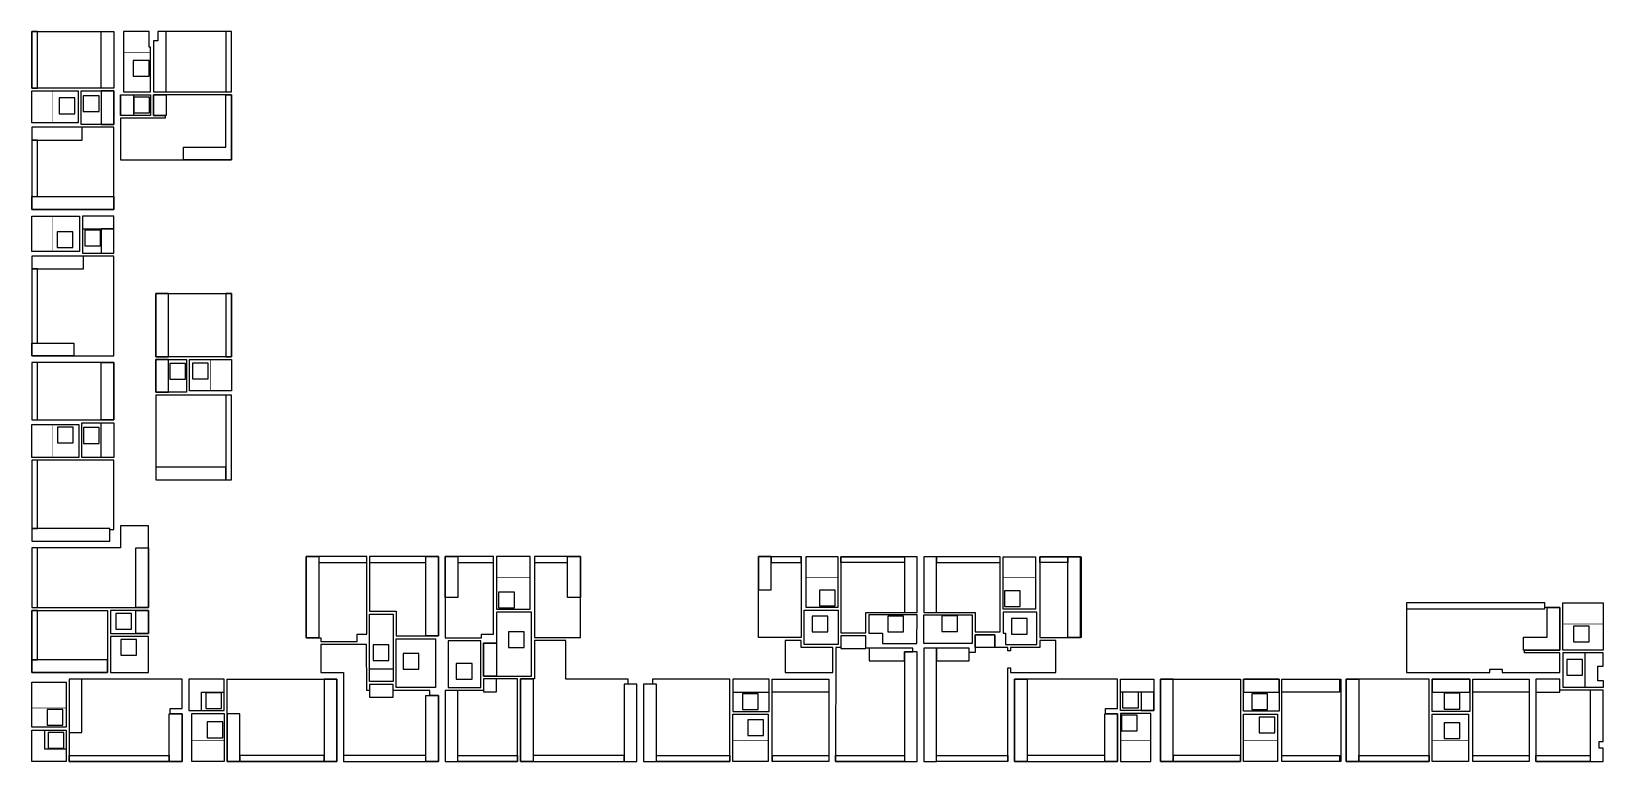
# Model space of a CAD drawing. Header units: millimetres. Extents: x -383 to 7622, y -132 to 3583.
import ezdxf

# ---------------------------------------------------------------- set-up
doc = ezdxf.new("R2010")
doc.units = ezdxf.units.MM
doc.linetypes.add('HIDDEN', pattern=[0.375, 0.25, -0.125])
doc.layers.add('AREE LEONARDO', color=5, linetype='Continuous')
doc.layers.add('MDW_A103310_Veletta in cartongesso  sp. 1 25 cm', color=86, linetype='HIDDEN', true_color=0x1c7000)

msp = doc.modelspace()

# ---------------------------------------------------------------- linework, layer by layer
at = {"layer": 'AREE LEONARDO'}
for points in [[(-351.9, 3583.4), (-381.9, 3583.4), (-381.9, 3295.4), (-351.9, 3295.4)], [(-381.9, 3583.4), (36.6, 3583.4), (36.6, 3295.4), (-381.9, 3295.4)], [(-28.4, 3583.4), (36.6, 3583.4), (36.6, 3295.4), (-28.4, 3295.4)], [(238.1, 3276.4), (303.1, 3276.4), (303.1, 3583.4), (260.6, 3583.4), (260.6, 3535.8), (238.1, 3535.9)], [(260.6, 3583.4), (260.6, 3535.8), (238.1, 3535.9), (238.1, 3276.4), (636, 3276.4), (636, 3583.4)], [(636, 3583.4), (606, 3583.4), (606, 3276.4), (636, 3276.4)], [(-130.4, 3280.4), (36.6, 3280.4), (36.6, 3110.7), (-130.4, 3110.7)], [(-39.2, 3176.2), (-39.2, 3256.2), (-119.2, 3256.2), (-119.2, 3176.2)], [(-28.4, 3110.7), (36.6, 3110.7), (36.6, 3280.4), (-28.4, 3280.4)], [(70.6, 3261.4), (223.1, 3261.4), (223.1, 3156.4), (70.6, 3156.4)], [(636, 3261.4), (238.1, 3261.4), (238.1, 3156.4), (298.1, 3156.4), (298.1, 3141.4), (70.6, 3141.5), (70.6, 2929.4), (636, 2929.4)], [(72, 3261.4), (137, 3261.4), (137, 3156.4), (72, 3156.4)], [(218.3, 3168.6), (218.3, 3248.6), (138.3, 3248.6), (138.3, 3168.6)], [(238.1, 3261.4), (303.1, 3261.4), (303.1, 3156.4), (238.1, 3156.4)], [(606, 2994.4), (606, 3261.4), (636, 3261.4), (636, 2929.4), (606, 2929.4), (391, 2929.4), (391, 2994.4)], [(-381.9, 3030.7), (-125.4, 3030.7), (-125.4, 3095.7), (-381.9, 3095.7)], [(36.6, 3095.7), (-381.9, 3095.7), (-381.9, 2677.8), (36.6, 2677.8)], [(-351.9, 3030.7), (-381.9, 3030.7), (-381.9, 2742.8), (-351.9, 2742.8)], [(-381.9, 2742.8), (36.6, 2742.8), (36.6, 2677.8), (-381.9, 2677.8)], [(-123.9, 2578.8), (36.6, 2578.8), (36.6, 2643.8), (-123.9, 2643.8)], [(36.6, 2643.8), (-123.9, 2643.8), (-123.9, 2455.5), (36.6, 2455.5)], [(-32.2, 2492.6), (-32.2, 2572.6), (-112.2, 2572.6), (-112.2, 2492.6)], [(36.6, 2578.8), (-28.4, 2578.8), (-28.4, 2455.5), (36.6, 2455.5)], [(-381.9, 2375.5), (-118.9, 2375.5), (-118.9, 2440.5), (-381.9, 2440.5)], [(36.6, 2440.5), (-381.9, 2440.5), (-381.9, 1932), (36.6, 1932)], [(-351.9, 2375.5), (-381.9, 2375.5), (-381.9, 1997), (-351.9, 1997)], [(314.6, 2250.4), (249.6, 2250.4), (249.6, 1928.2), (314.6, 1928.2)], [(249.6, 2250.4), (636, 2250.4), (636, 1928.2), (249.6, 1928.2)], [(636, 2250.4), (606, 2250.4), (606, 1928.2), (636, 1928.2)], [(-381.9, 1997), (-166.9, 1997), (-166.9, 1932), (-381.9, 1932)], [(-351.9, 1898), (-381.9, 1898), (-381.9, 1606.3), (-351.9, 1606.3)], [(36.6, 1898), (-381.9, 1898), (-381.9, 1606.3), (36.6, 1606.3)], [(-28.4, 1898), (36.6, 1898), (36.6, 1606.3), (-28.4, 1606.3)], [(249.6, 1913.2), (406.6, 1913.2), (406.6, 1747.6), (249.6, 1747.6)], [(314.6, 1913.2), (249.6, 1913.2), (249.6, 1747.6), (314.6, 1747.6)], [(401.9, 1813.3), (401.9, 1893.3), (321.9, 1893.3), (321.9, 1813.3)], [(636, 1732.6), (249.6, 1732.6), (249.6, 1300.9), (636, 1300.9)], [(636, 1732.6), (606, 1732.6), (606, 1300.9), (636, 1300.9)], [(-126.4, 1591.3), (36.6, 1591.3), (36.6, 1415.8), (-126.4, 1415.8)], [(-37.9, 1487.1), (-37.9, 1567.1), (-117.9, 1567.1), (-117.9, 1487.1)], [(-28.4, 1591.3), (36.6, 1591.3), (36.6, 1415.8), (-28.4, 1415.8)], [(15.6, 989.5), (15.6, 1049.5), (36.6, 1049.5), (36.6, 1400.8), (-381.9, 1400.8), (-381.9, 989.5)], [(-351.9, 1400.8), (-381.9, 1400.8), (-381.9, 1054.5), (-351.9, 1054.5)], [(606, 1365.9), (249.6, 1365.9), (249.6, 1300.9), (606, 1300.9)], [(70.6, 1068.1), (70.6, 955.5), (-381.9, 955.5), (-381.9, 651.4), (213.4, 651.4), (213.4, 1068.1)], [(15.5, 1054.5), (-381.9, 1054.5), (-381.9, 989.5), (15.5, 989.5)], [(-351.9, 955.5), (-381.9, 955.5), (-381.9, 651.4), (-351.9, 651.4)], [(148.4, 956.2), (213.4, 956.2), (213.4, 651.2), (148.4, 651.2)], [(1014.9, 910.8), (1014.9, 497.9), (1090.8, 497.9), (1090.8, 477.9), (1276.1, 477.9), (1276.1, 515.4), (1323.8, 515.4), (1323.7, 910.8)], [(1079.9, 497.9), (1014.9, 497.9), (1014.9, 910.8), (1079.9, 910.8)], [(1079.9, 880.8), (1323.7, 880.8), (1323.7, 910.8), (1079.9, 910.8)], [(1338.7, 910.8), (1338.7, 633.1), (1473.5, 633.1), (1473.5, 507.9), (1689.6, 507.9), (1689.6, 910.8)], [(1338.7, 880.8), (1624.6, 880.8), (1624.6, 910.8), (1338.7, 910.8)], [(1624.6, 910.8), (1689.6, 910.8), (1689.6, 507.9), (1624.6, 507.9)], [(1908.6, 497.9), (1908.6, 515.4), (1969.4, 515.4), (1969.4, 910.8), (1723.6, 910.8), (1723.6, 497.9)], [(1788.6, 702.4), (1723.6, 702.4), (1723.6, 910.8), (1788.6, 910.8)], [(1788.6, 880.8), (1969.4, 880.8), (1969.4, 910.8), (1788.6, 910.8)], [(2178.8, 499.5), (2412.1, 499.5), (2412.1, 910.8), (2178.8, 910.8)], [(2178.8, 880.8), (2347.1, 880.8), (2347.1, 910.8), (2178.8, 910.8)], [(2412.1, 702.4), (2347.1, 702.4), (2347.1, 910.8), (2412.1, 910.8)], [(3536.7, 499.4), (3319.1, 499.4), (3319.1, 910.8), (3536.7, 910.8)], [(3384.1, 910.8), (3319.1, 910.8), (3319.1, 741.8), (3384.1, 741.8)], [(3384.1, 880.4), (3536.7, 880.4), (3536.7, 910.4), (3384.1, 910.4)], [(3738.9, 910.4), (3738.9, 522.9), (3866, 522.9), (3866, 626.3), (4127.1, 626.3), (4127.1, 910.2)], [(3738.9, 910.4), (4062.1, 910.4), (4062.1, 880.4), (3738.9, 880.4)], [(4127.1, 910.4), (4062.1, 910.4), (4062.1, 626.3), (4127.1, 626.3)], [(4161.1, 910.4), (4161.1, 626.3), (4420.8, 626.3), (4422.1, 626.3), (4422.1, 527.9), (4549.2, 527.9), (4549.2, 910.4)], [(4226.1, 910.4), (4161.1, 910.4), (4161.1, 626.3), (4226.1, 626.3)], [(4226.1, 880.4), (4549.2, 880.4), (4549.2, 910.4), (4226.1, 910.4)], [(4958.6, 910.3), (4751.5, 910.3), (4751.5, 499.4), (4958.6, 499.4)], [(4751.5, 910.3), (4893.6, 910.3), (4893.6, 880.4), (4751.5, 880.4)], [(4893.6, 910.4), (4962.1, 910.4), (4962.1, 499.4), (4893.6, 499.4)], [(7399.1, 651.2), (7322.3, 651.2), (7322.3, 675.7), (6619.1, 675.7), (6619.1, 320.3), (7042.3, 320.3), (7042.3, 338.6), (7106.5, 338.6), (7106.5, 320.3), (7399, 320.3), (7399.1, 420.3), (7219.1, 420.3), (7219.1, 435.3), (7399.1, 435.3)], [(7322.3, 675.7), (6619.1, 675.7), (6619.1, 645.7), (7322.3, 645.7)], [(7214.1, 435.3), (7214.1, 500.3), (7334.1, 500.3), (7334.1, 651.2), (7399.1, 651.2), (7399.1, 435.3)], [(-381.9, 636.4), (4.1, 636.4), (4.1, 320.4), (-381.9, 320.4)], [(-351.9, 636.4), (-381.9, 636.4), (-381.9, 385.4), (-351.9, 385.4)], [(19.1, 518.8), (213.4, 518.8), (213.4, 636.4), (19.1, 636.4)], [(126.2, 541.4), (126.2, 621.4), (46.2, 621.4), (46.2, 541.4)], [(148.4, 636.4), (213.1, 636.4), (213.1, 518.7), (148.4, 518.7)], [(1338.7, 618.1), (1458.5, 618.1), (1458.5, 274.7), (1338.7, 274.7)], [(1984.4, 628.1), (1984.4, 470.4), (1919.4, 470.4), (1919.4, 302.9), (2163.8, 302.9), (2163.8, 628.1)], [(3551.7, 637.8), (3723.9, 637.8), (3723.9, 462.9), (3551.7, 462.9)], [(3672.7, 527.8), (3672.7, 607.8), (3592.7, 607.8), (3592.7, 527.8)], [(4736.5, 628.1), (4564.2, 628.1), (4564.2, 520.4), (4577.1, 520.4), (4577.1, 462.9), (4736.5, 462.9)], [(4686.4, 515.7), (4686.4, 595.7), (4606.4, 595.7), (4606.4, 515.7)], [(2125.1, 447.7), (2125.1, 527.7), (2045.1, 527.7), (2045.1, 447.7)], [(2107.2, 287.9), (2107.2, -132.1), (2700.1, -132.1), (2700.1, 261.4), (2655.1, 261.4), (2655.1, 286.4), (2337.4, 286.4), (2337.4, 484.5), (2178.8, 484.5), (2178.8, 287.9)], [(3455.4, 484.4), (3455.4, 320.4), (3697.1, 320.4), (3697.1, 447.9), (3536.7, 447.9), (3536.7, 484.4)], [(3711.1, -132.1), (4127.1, -132.1), (4127.1, 425.4), (4104.6, 425.4), (4104.6, 445.4), (3866, 445.4), (3866, 507.9), (3738.9, 507.9), (3738.9, 447.9), (3712.1, 447.9)], [(3738.9, 442.9), (3866.1, 442.9), (3866.1, 507.9), (3738.9, 507.9)], [(4832.8, 484.4), (4751.5, 484.4), (4751.5, 447.9), (4602.9, 447.9), (4602.9, 431.9), (4587.9, 431.9), (4587.9, 447.9), (4522.1, 447.9), (4522.1, 512.9), (4422.1, 512.9), (4422.1, 423.3), (4391.2, 423.3), (4391.2, 445.4), (4161.1, 445.4), (4161.1, -130.6), (4587.9, -132.1), (4587.9, 344.1), (4602.9, 344.1), (4602.9, 320.4), (4832.7, 320.4)], [(4522.1, 447.9), (4422.1, 447.9), (4422.1, 512.9), (4522.1, 512.9)], [(1090.8, 462.9), (1090.8, 320.4), (1206.1, 320.4), (1206.1, -132.1), (1689.6, -132.1), (1689.6, 204.7), (1644.6, 204.7), (1644.6, 229.7), (1458.5, 229.7), (1458.5, 259.7), (1338.7, 259.7), (1338.7, 229.7), (1323.7, 229.7), (1323.6, 462.9)], [(1437.1, 381.6), (1437.1, 461.6), (1357.1, 461.6), (1357.1, 381.6)], [(1984.4, 302.8), (1919.4, 302.8), (1919.4, 470.4), (1984.4, 470.4)], [(3882.1, 445.4), (3882.1, 380.4), (4062.1, 380.4), (4062.1, 425.4), (4104.6, 425.4), (4104.6, 445.4)], [(4062.1, -132.1), (4127.1, -132.1), (4127.1, 425.4), (4062.1, 425.4)], [(4161.1, -132.1), (4226.1, -132.1), (4226.1, 445.4), (4161.1, 445.4)], [(4226.1, 380.4), (4391.2, 380.4), (4391.2, 445.4), (4226.1, 445.4)], [(7620.6, 420.3), (7414.1, 420.3), (7414.1, 245.8), (7622.1, 245.8), (7622.1, 278.9), (7592.6, 278.9), (7592.6, 353.9), (7620.6, 353.9)], [(7527.1, 360.3), (7527.1, 245.8), (7622.1, 245.8), (7622.1, 278.9), (7592.6, 278.9), (7592.6, 353.9), (7620.6, 353.9), (7620.6, 420.3), (7527.1, 420.3)], [(4.1, 385.4), (-381.9, 385.4), (-381.9, 320.4), (4.1, 320.4)], [(1338.7, 339.7), (1458.5, 339.7), (1458.5, 274.7), (1338.7, 274.7)], [(7514.6, 306.7), (7514.6, 386.7), (7434.6, 386.7), (7434.6, 306.7)], [(383.6, 109.9), (323.6, 109.9), (323.6, 137.4), (383.6, 137.4), (383.6, 286.4), (-191.4, 286.4), (-191.4, -132.1), (383.6, -132.1)], [(-126.4, 286.4), (-191.4, 286.4), (-191.4, 16.1), (-126.4, 16.1)], [(598.1, 286.4), (417.6, 286.4), (417.6, 127.9), (598.1, 127.9)], [(598.1, 286.4), (417.6, 286.4), (417.6, 127.9), (482.6, 127.9), (482.6, 221.4), (598.1, 221.4)], [(613.1, 286.4), (1172.1, 286.4), (1172.1, -132.1), (613.1, -132.1)], [(1107.1, -132.1), (1172.1, -132.1), (1172.1, 286.4), (1107.1, 286.4)], [(1338.7, 194.7), (1458.5, 194.7), (1458.5, 259.7), (1338.7, 259.7)], [(1919.4, 287.9), (1919.4, 229.7), (1723.6, 229.7), (1723.6, -132.1), (2092.2, -132.1), (2092.2, 287.9)], [(1919.4, 222.9), (1984.4, 222.9), (1984.4, 287.9), (1919.4, 287.9)], [(2172.2, -132.1), (2107.2, -132.1), (2107.2, 287.9), (2172.2, 287.9)], [(2635.1, -132.1), (2700.1, -132.1), (2700.1, 261.4), (2635.1, 261.4)], [(2779.1, 286.4), (2779.1, 261.4), (2734.1, 261.4), (2734.1, -132.2), (3173.1, -132.2), (3173.1, 286.4)], [(2734.1, -132.1), (2799.1, -132.1), (2799.1, 261.4), (2734.1, 261.4)], [(3373.1, 286.4), (3188.1, 286.4), (3188.1, 123.3), (3373.1, 123.3)], [(3188.1, 221.4), (3373.1, 221.4), (3373.1, 286.4), (3188.1, 286.4)], [(3388.1, 286.4), (3677.1, 286.4), (3677.1, -132.2), (3388.1, -132.2)], [(3677.1, 221.4), (3388.1, 221.4), (3388.1, 286.4), (3677.1, 286.4)], [(5146.7, 286.4), (4621.9, 286.4), (4621.9, -132.1), (5146.7, -132.1), (5146.7, 109.9), (5086.7, 109.9), (5086.7, 137.4), (5146.7, 137.4)], [(4686.9, -132.1), (4621.9, -132.1), (4621.9, 286.4), (4686.9, 286.4)], [(5161.7, 286.4), (5332.3, 286.4), (5332.3, 128.1), (5161.7, 128.1)], [(5332.3, 221.4), (5161.7, 221.4), (5161.7, 286.4), (5332.3, 286.4)], [(5366.3, 286.4), (5774.1, 286.4), (5774.1, -132.1), (5366.3, -132.1)], [(5431.3, 286.4), (5366.3, 286.4), (5366.3, -132.1), (5431.3, -132.1)], [(5788.6, 286.4), (5969.6, 286.4), (5969.6, 123.4), (5788.6, 123.4)], [(5788.6, 221.4), (5969.6, 221.4), (5969.6, 286.4), (5788.6, 286.4)], [(5984.6, 286.4), (6284.2, 286.4), (6284.2, -132.1), (5984.6, -132.1)], [(6277.7, 221.4), (5984.6, 221.4), (5984.6, 286.4), (6277.7, 286.4)], [(6376.7, -132.1), (6311.7, -132.1), (6311.7, 286.4), (6376.7, 286.4)], [(6733.6, 286.3), (6311.7, 286.3), (6311.7, -132.1), (6733.6, -132.1)], [(6941.6, 123.3), (6748.6, 123.3), (6748.6, 286.3), (6941.6, 286.3)], [(6748.6, 221.4), (6941.6, 221.4), (6941.6, 286.3), (6748.6, 286.3)], [(6956.6, 286.3), (7243.1, 286.3), (7243.1, -132.1), (6956.6, -132.1)], [(7243.1, 221.4), (6956.6, 221.4), (6956.6, 286.3), (7243.1, 286.3)], [(7600.3, -29.5), (7619.6, -29.5), (7619.6, 230.8), (7399.1, 230.8), (7399.1, 286.4), (7277.1, 286.4), (7277.1, -132.1), (7619.6, -132.1), (7619.6, -64.2), (7600.3, -64.2)], [(7277.1, 221.4), (7399.1, 221.4), (7399.1, 286.4), (7277.1, 286.4)], [(584.5, 137.2), (584.5, 217.2), (504.5, 217.2), (504.5, 137.2)], [(1624.6, 204.7), (1689.6, 204.7), (1689.6, -132.1), (1624.6, -132.1)], [(1788.6, 229.7), (1723.6, 229.7), (1723.6, -132.1), (1788.6, -132.1)], [(3316.8, 132.7), (3316.8, 212.7), (3236.8, 212.7), (3236.8, 132.7)], [(5253.2, 140.8), (5253.2, 220.8), (5173.2, 220.8), (5173.2, 140.8)], [(5267.3, 128.1), (5332.3, 128.1), (5332.3, 221.4), (5267.3, 221.4)], [(5910.8, 133.1), (5910.8, 213.1), (5830.8, 213.1), (5830.8, 133.1)], [(6890.8, 135.2), (6890.8, 215.2), (6810.8, 215.2), (6810.8, 135.2)], [(7600.3, -29.5), (7619.6, -29.5), (7619.6, 230.8), (7554.6, 230.8), (7554.6, -132.1), (7619.6, -132.1), (7619.6, -64.2), (7600.3, -64.2)], [(318.6, 109.9), (383.6, 109.9), (383.6, -132.1), (318.6, -132.1)], [(678.1, 109.9), (613.1, 109.9), (613.1, -132.1), (678.1, -132.1)], [(5081.7, 109.9), (5146.7, 109.9), (5146.7, -132.1), (5081.7, -132.1)], [(-381.9, 27.9), (-206.4, 27.9), (-206.4, -132.1), (-381.9, -132.1)], [(-206.4, -67.1), (-206.4, -132.1), (-381.9, -132.1), (-381.9, 27.9), (-316.9, 27.3), (-316.9, -67.1)], [(-217.9, -63.8), (-217.9, 16.2), (-297.9, 16.2), (-297.9, -63.8)], [(-191.4, -102.1), (318.6, -102.1), (318.6, -132.1), (-191.4, -132.1)], [(1107.1, -102.1), (678.1, -102.1), (678.1, -132.1), (1107.1, -132.1)], [(1624.6, -102.1), (1206.1, -102.1), (1206.1, -132.1), (1624.6, -132.1)], [(1788.6, -102.1), (2092.2, -102.1), (2092.2, -132.1), (1788.6, -132.1)], [(2635.1, -102.1), (2172.2, -102.1), (2172.2, -132.1), (2635.1, -132.1)], [(2799.1, -102.1), (3173.1, -102.1), (3173.1, -132.1), (2799.1, -132.1)], [(3390.6, -102.1), (3677.1, -102.1), (3677.1, -132.1), (3390.6, -132.1)], [(3711.1, -102.1), (4062.1, -102.1), (4062.1, -132.1), (3711.1, -132.1)], [(4226.1, -102.1), (4587.9, -102.1), (4587.9, -132.1), (4226.1, -132.1)], [(5081.7, -102.1), (4686.9, -102.1), (4686.9, -132.1), (5081.7, -132.1)], [(5431.3, -132.1), (5773.7, -132.1), (5773.7, -102.1), (5431.3, -102.1)], [(5984.6, -102.1), (6277.7, -102.1), (6277.7, -132.1), (5984.6, -132.1)], [(6376.7, -102.1), (6733.6, -102.1), (6733.6, -132.1), (6376.7, -132.1)], [(6956.6, -102.1), (7243.1, -102.1), (7243.1, -132.1), (6956.6, -132.1)], [(7277.1, -102.1), (7554.6, -102.1), (7554.6, -132.1), (7277.1, -132.1)]]:
    msp.add_lwpolyline(points, close=True, dxfattribs=at)
at = {"layer": 'AREE LEONARDO', "color": 3}
for points in [[(85.1, 3582.7), (85.1, 3276.4), (223.1, 3276.4), (223.1, 3502.8), (215.6, 3502.8), (215.6, 3583.4)], [(-381.9, 3280.4), (-145.4, 3280.4), (-145.4, 3118.2), (-381.9, 3118.2)], [(-381.9, 2643.8), (-138.9, 2643.8), (-138.9, 2463), (-381.9, 2463)], [(421.6, 1913.2), (636, 1913.2), (636, 1755.1), (421.6, 1755.1)], [(-381.9, 1583.8), (-141.4, 1583.8), (-141.4, 1415.8), (-381.9, 1415.8)], [(2156.3, 910.8), (1984.4, 910.8), (1984.4, 643.1), (2156.3, 643.1)], [(3723.9, 910.4), (3559.2, 910.4), (3559.2, 652.8), (3723.9, 652.8)], [(4564.2, 910.4), (4729, 910.4), (4729, 643.1), (4564.2, 643.1)], [(7414.1, 675.7), (7620.6, 675.7), (7620.6, 435.3), (7414.1, 435.3)], [(4127.1, 613.7), (3881.1, 613.7), (3881.1, 520.4), (3951.1, 520.4), (3951.1, 467.9), (4126, 467.9)], [(4161.1, 613.7), (4407.1, 613.7), (4407.1, 467.9), (4161.1, 467.9)], [(213.1, 503.8), (19.1, 503.8), (19.1, 320.4), (213.1, 320.4)], [(1473.5, 492.9), (1674.6, 492.9), (1674.6, 244.7), (1473.5, 244.7)], [(1738.6, 244.7), (1904.4, 244.7), (1904.4, 482.9), (1738.6, 482.9)], [(-206.4, 42.9), (-381.9, 42.9), (-381.9, 271.4), (-206.4, 271.4)], [(432.6, 112.9), (598.1, 112.9), (598.1, -132.1), (432.6, -132.1)], [(3188.1, 108.3), (3368.1, 108.3), (3368.1, -132.1), (3188.1, -132.1)], [(5317.3, 112.9), (5161.7, 112.9), (5161.7, -132.1), (5317.3, -132.1)], [(5789.1, 108.4), (5962.1, 108.4), (5962.1, -132.1), (5789.1, -132.1)], [(6748.6, 108.3), (6934.1, 108.3), (6934.1, -132.1), (6748.6, -132.1)]]:
    msp.add_lwpolyline(points, close=True, dxfattribs=at)
at = {"layer": 'AREE LEONARDO', "color": 1}
for points in [[(215.4, 3356.2), (215.4, 3436.2), (135.4, 3436.2), (135.4, 3356.2)], [(-162.9, 3165), (-162.9, 3245), (-242.9, 3245), (-242.9, 3165)], [(-172.8, 2484.1), (-172.8, 2564.1), (-252.8, 2564.1), (-252.8, 2484.1)], [(516.8, 1814.9), (516.8, 1894.9), (436.8, 1894.9), (436.8, 1814.9)], [(-170.1, 1490.1), (-170.1, 1570.1), (-250.1, 1570.1), (-250.1, 1490.1)], [(2075.8, 649.4), (2075.8, 729.4), (1995.8, 729.4), (1995.8, 649.4)], [(3709.9, 660), (3709.9, 740), (3629.9, 740), (3629.9, 660)], [(4651.8, 656.1), (4651.8, 736.1), (4571.8, 736.1), (4571.8, 656.1)], [(4057, 527.8), (4057, 607.8), (3977, 607.8), (3977, 527.8)], [(4332.3, 529.3), (4332.3, 609.3), (4252.3, 609.3), (4252.3, 529.3)], [(151.9, 409), (151.9, 489), (71.9, 489), (71.9, 409)], [(7549.6, 477.2), (7549.6, 557.2), (7469.6, 557.2), (7469.6, 477.2)], [(1589.5, 338.1), (1589.5, 418.1), (1509.5, 418.1), (1509.5, 338.1)], [(1860.2, 286.2), (1860.2, 366.2), (1780.2, 366.2), (1780.2, 286.2)], [(-223.8, 52.6), (-223.8, 132.6), (-303.8, 132.6), (-303.8, 52.6)], [(5246.6, 23.4), (5246.6, 103.4), (5166.6, 103.4), (5166.6, 23.4)], [(5947.9, 13.9), (5947.9, 93.9), (5867.9, 93.9), (5867.9, 13.9)], [(591.5, -10.7), (591.5, 69.3), (511.5, 69.3), (511.5, -10.7)], [(3345, -0.2), (3345, 79.8), (3265, 79.8), (3265, -0.2)], [(6890.8, -14.9), (6890.8, 65.1), (6810.8, 65.1), (6810.8, -14.9)]]:
    msp.add_lwpolyline(points, close=True, dxfattribs=at)
at = {"layer": 'MDW_A103310_Veletta in cartongesso  sp. 1 25 cm', "ltscale": 50, "const_width": 3}
for points in [[(223.1, 3475.4), (85.1, 3475.4)], [(-274.5, 3280.4), (-274.5, 3118.2)], [(-274.5, 2643.8), (-274.5, 2463)], [(528.7, 1913.2), (528.7, 1755.1)], [(-274.5, 1583.8), (-274.5, 1415.8)], [(2156.3, 803), (1984.4, 803)], [(3723.9, 803), (3559.2, 803)], [(4729, 803.4), (4564.2, 803.4)], [(7620.6, 568.4), (7414.1, 568.4)], [(-381.9, 140.3), (-206.4, 140.3)], [(432.6, -24.7), (598.1, -24.7)], [(3368.1, -24.8), (3188.1, -24.8)], [(5161.7, -24.8), (5317.3, -24.8)], [(5789.1, -24.7), (5962.1, -24.7)], [(6748.6, -24.7), (6934.1, -24.7)]]:
    msp.add_lwpolyline(points, dxfattribs=at)

doc.saveas('drawing.dxf')
